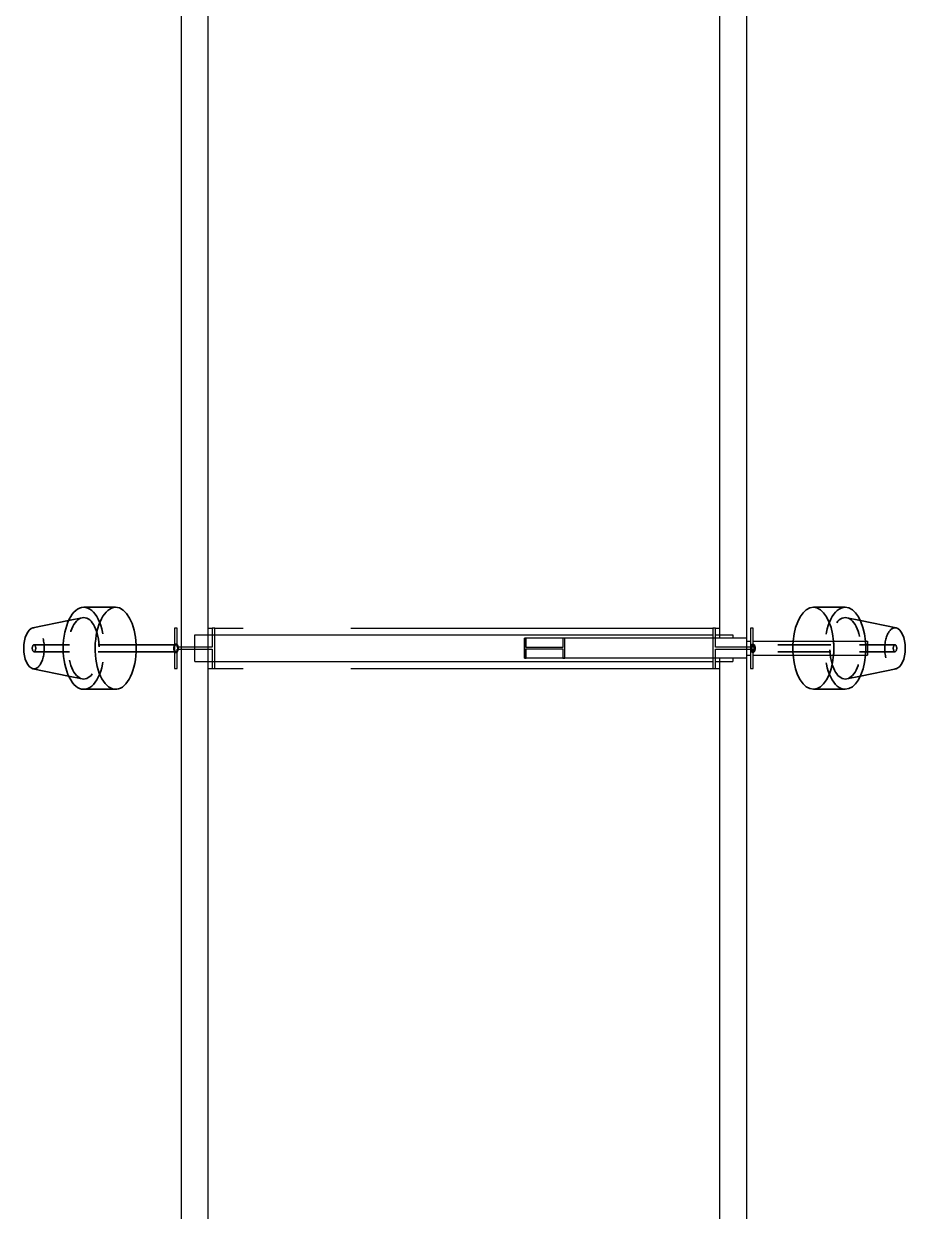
# Model space of a CAD drawing. Header units: inches. Extents: x 517790 to 538444, y 301815 to 302461.
# Drawn here: x 517884.938 to 517888.031, y 302329.763 to 302333.928 of the extents above; entities that cross this region are included whole.
import ezdxf

# ---------------------------------------------------------------- set-up
doc = ezdxf.new("R2010")
doc.units = ezdxf.units.IN
doc.header["$MEASUREMENT"] = 0
doc.linetypes.add('CABLE ROUTE FOR TOTAL PLANE-EMBED 1_DWG$0$HIDDEN2', pattern=[0.1875, 0.125, -0.0625])
doc.layers.add('CABLE ROUTE FOR TOTAL PLANE-EMBED 1_DWG$0$DwgTemplate', color=7, linetype='Continuous')

msp = doc.modelspace()

# ---------------------------------------------------------------- linework, layer by layer
at = {"layer": 'CABLE ROUTE FOR TOTAL PLANE-EMBED 1_DWG$0$DwgTemplate', "color": 253, "linetype": 'Continuous', "lineweight": 25}
for p, q in [((517885.4909, 302294.9102), (517885.4909, 302348.8016)), ((517885.5853, 302294.9056), (517885.5853, 302348.8016)), ((517887.3789, 302337.3664), (517887.3789, 302331.7732)), ((517887.4733, 302337.3664), (517887.4733, 302331.7732)), ((517885.4673, 302331.8086), (517885.4673, 302331.667)), ((517885.4767, 302331.8086), (517885.4673, 302331.8086)), ((517885.4767, 302331.7411), (517885.4767, 302331.8086)), ((517885.5853, 302331.8086), (517885.5995, 302331.8086)), ((517885.6089, 302331.8086), (517885.5995, 302331.8086)), ((517885.5995, 302331.8086), (517885.5995, 302331.7411)), ((517885.6089, 302331.667), (517885.6089, 302331.8086)), ((517885.6089, 302331.8086), (517885.708, 302331.8086)), ((517886.0856, 302331.8086), (517887.3553, 302331.8086)), ((517887.3553, 302331.8086), (517887.3553, 302331.667)), ((517887.3647, 302331.8086), (517887.3553, 302331.8086)), ((517887.3647, 302331.8086), (517887.3789, 302331.8086)), ((517887.3647, 302331.7411), (517887.3647, 302331.8086)), ((517887.4969, 302331.8086), (517887.4875, 302331.8086)), ((517887.4875, 302331.8086), (517887.4875, 302331.7411)), ((517887.4969, 302331.667), (517887.4969, 302331.8086)), ((517887.4969, 302331.667), (517887.4969, 302331.8086)), ((517885.5381, 302331.785), (517887.3553, 302331.785)), ((517885.5381, 302331.6906), (517885.5381, 302331.785)), ((517886.6945, 302331.7732), (517886.6945, 302331.7024)), ((517886.7011, 302331.7732), (517886.6945, 302331.7732)), ((517887.4733, 302331.7732), (517886.6945, 302331.7732)), ((517886.6945, 302331.7024), (517886.6945, 302331.7732)), ((517886.7011, 302331.7402), (517886.7011, 302331.7732)), ((517886.8295, 302331.7732), (517886.8295, 302331.7402)), ((517886.8361, 302331.7732), (517886.8295, 302331.7732)), ((517886.8361, 302331.7024), (517886.8361, 302331.7732)), ((517887.3647, 302331.785), (517887.4261, 302331.785)), ((517887.4261, 302331.785), (517887.4261, 302331.7732)), ((517887.4733, 302331.7732), (517887.4733, 302331.7024)), ((517887.4733, 302331.7628), (517887.4875, 302331.7628)), ((517887.4969, 302331.7628), (517887.8981, 302331.7628)), ((517887.8981, 302331.7628), (517887.8981, 302331.7128)), ((517885.5995, 302331.7411), (517885.4767, 302331.7411)), ((517885.4767, 302331.7345), (517885.5995, 302331.7345)), ((517885.4767, 302331.667), (517885.4767, 302331.7345)), ((517885.5995, 302331.7345), (517885.5995, 302331.667)), ((517886.8295, 302331.7402), (517886.7011, 302331.7402)), ((517886.7011, 302331.7355), (517886.8295, 302331.7355)), ((517886.7011, 302331.7024), (517886.7011, 302331.7355)), ((517886.8295, 302331.7355), (517886.8295, 302331.7024)), ((517887.4875, 302331.7411), (517887.3647, 302331.7411)), ((517887.3647, 302331.7345), (517887.4875, 302331.7345)), ((517887.3647, 302331.667), (517887.3647, 302331.7345)), ((517887.4733, 302331.7128), (517887.4875, 302331.7128)), ((517887.4875, 302331.7345), (517887.4875, 302331.667)), ((517887.4969, 302331.7128), (517887.8981, 302331.7128)), ((517885.4673, 302331.667), (517885.4767, 302331.667)), ((517885.5381, 302331.6906), (517887.3553, 302331.6906)), ((517885.5853, 302331.667), (517885.5995, 302331.667)), ((517885.5995, 302331.667), (517885.6089, 302331.667)), ((517885.6089, 302331.667), (517885.708, 302331.667)), ((517886.0856, 302331.667), (517887.3553, 302331.667)), ((517886.6945, 302331.7024), (517886.7011, 302331.7024)), ((517887.4733, 302331.7024), (517886.6945, 302331.7024)), ((517886.8295, 302331.7024), (517886.8361, 302331.7024)), ((517887.3553, 302331.667), (517887.3647, 302331.667)), ((517887.3647, 302331.6906), (517887.4261, 302331.6906)), ((517887.3647, 302331.667), (517887.3789, 302331.667)), ((517887.3789, 302331.7024), (517887.3789, 302326.1093)), ((517887.4261, 302331.7024), (517887.4261, 302331.6906)), ((517887.4733, 302331.7024), (517887.4733, 302326.1093)), ((517887.4875, 302331.667), (517887.4969, 302331.667))]:
    msp.add_line(p, q, dxfattribs=at)
at = {"layer": 'CABLE ROUTE FOR TOTAL PLANE-EMBED 1_DWG$0$DwgTemplate', "color": 253, "linetype": 'Continuous', "lineweight": 35}
for p, q in [((517885.1483, 302331.8813), (517885.2604, 302331.8813)), ((517887.8204, 302331.8813), (517887.7083, 302331.8813)), ((517884.9701, 302331.809), (517885.0954, 302331.835)), ((517887.9986, 302331.809), (517887.8733, 302331.835)), ((517885.2604, 302331.7495), (517885.4673, 302331.7495)), ((517885.2604, 302331.7255), (517885.4673, 302331.7255)), ((517884.9701, 302331.6659), (517885.0954, 302331.64)), ((517887.9986, 302331.6659), (517887.8733, 302331.64)), ((517885.1483, 302331.5936), (517885.2604, 302331.5936)), ((517887.8204, 302331.5936), (517887.7083, 302331.5936))]:
    msp.add_line(p, q, dxfattribs=at)
at = {"layer": 'CABLE ROUTE FOR TOTAL PLANE-EMBED 1_DWG$0$DwgTemplate', "color": 253, "linetype": 'CABLE ROUTE FOR TOTAL PLANE-EMBED 1_DWG$0$HIDDEN2', "lineweight": 35}
for p, q in [((517885.0954, 302331.835), (517885.1427, 302331.8448)), ((517887.8733, 302331.835), (517887.826, 302331.8448)), ((517884.9739, 302331.7495), (517885.2604, 302331.7495)), ((517885.4673, 302331.7495), (517885.4722, 302331.7495)), ((517887.7083, 302331.7495), (517887.4965, 302331.7495)), ((517887.9948, 302331.7495), (517887.7083, 302331.7495)), ((517884.9739, 302331.7255), (517885.2604, 302331.7255)), ((517885.4673, 302331.7255), (517885.4722, 302331.7255)), ((517887.7083, 302331.7255), (517887.4965, 302331.7255)), ((517887.9948, 302331.7255), (517887.7083, 302331.7255)), ((517885.0954, 302331.64), (517885.1427, 302331.6302)), ((517887.8733, 302331.64), (517887.826, 302331.6302))]:
    msp.add_line(p, q, dxfattribs=at)
at = {"layer": 'CABLE ROUTE FOR TOTAL PLANE-EMBED 1_DWG$0$DwgTemplate', "color": 253, "linetype": 'Continuous', "lineweight": 35}
for centre, major_axis, start_param, end_param in [((517885.1483, 302331.7375), (0, -0.1439), 3.141593, 6.283185), ((517885.2604, 302331.7375), (0, -0.1439), 3.141593, 7.770552), ((517885.2604, 302331.7375), (0, 0.1439), 4.795819, 6.283185), ((517887.7083, 302331.7375), (0, 0.1439), 4.88962, 7.676751), ((517887.8204, 302331.7375), (0, 0.1439), 4.88962, 6.283185), ((517884.9739, 302331.7375), (0, -0.0719), 3.244874, 6.179904), ((517887.9948, 302331.7375), (0, 0.0719), 3.244874, 6.179904), ((517885.4722, 302331.7375), (0, 0.015), 0.715341, 2.426252), ((517885.4722, 302331.7375), (0, 0.015), 0.715341, 2.426252), ((517885.4722, 302331.7375), (0, 0.015), 4.95857, 5.634715), ((517885.4722, 302331.7375), (0, 0.015), 4.95857, 5.634715), ((517885.4722, 302331.7375), (0, 0.012), 0.961138, 2.180455), ((517885.4722, 302331.7375), (0, -0.012), 1.880344, 2.286), ((517885.4722, 302331.7375), (0, -0.015), 0.64847, 1.372252), ((517885.4722, 302331.7375), (0, -0.015), 0.64847, 1.372252), ((517885.4722, 302331.7375), (0, -0.012), 0.855593, 1.321674), ((517887.7083, 302331.7375), (0, -0.1439), 4.884705, 6.283185), ((517887.7083, 302331.7375), (0, -0.1439), 0, 1.39848), ((517887.8204, 302331.7375), (0, -0.1439), 0, 1.39848)]:
    msp.add_ellipse(centre, major_axis=major_axis, ratio=0.5, start_param=start_param, end_param=end_param, dxfattribs=at)
at = {"layer": 'CABLE ROUTE FOR TOTAL PLANE-EMBED 1_DWG$0$DwgTemplate', "color": 253, "linetype": 'CABLE ROUTE FOR TOTAL PLANE-EMBED 1_DWG$0$HIDDEN2', "lineweight": 35}
for centre, major_axis, start_param, end_param in [((517885.1483, 302331.7375), (0, 0.1439), 3.141593, 6.283185), ((517887.8204, 302331.7375), (0, -0.1439), 3.141593, 6.283185), ((517884.9739, 302331.7375), (0, 0.0719), 3.038311, 6.283185), ((517884.9739, 302331.7375), (0, 0.0719), 0, 0.103282), ((517887.9948, 302331.7375), (0, -0.0719), 3.038311, 6.283185), ((517885.2604, 302331.7375), (0, -0.1439), 1.487366, 1.654226), ((517885.4722, 302331.7375), (0, 0.015), 0, 0.715341), ((517885.4722, 302331.7375), (0, 0.015), 0, 0.715341), ((517885.4722, 302331.7375), (0, 0.012), 0, 0.961138), ((517885.4722, 302331.7375), (0, 0.015), 5.634715, 6.283185), ((517885.4722, 302331.7375), (0, 0.015), 5.634715, 6.283185), ((517885.4722, 302331.7375), (0, 0.012), 5.427593, 6.283185), ((517887.7083, 302331.7375), (0, 0.1439), 1.487366, 1.654226), ((517887.7083, 302331.7375), (0, 0.1439), 1.393566, 1.487366), ((517887.7083, 302331.7375), (0, -0.1439), 1.39848, 1.748027), ((517887.8204, 302331.7375), (0, -0.1439), 1.39848, 1.748027), ((517885.4722, 302331.7375), (0, -0.012), 5.322048, 7.138778), ((517885.4722, 302331.7375), (0, -0.015), 5.567844, 6.931655), ((517885.4722, 302331.7375), (0, -0.015), 5.567844, 6.931655), ((517885.4722, 302331.7375), (0, -0.012), 1.321674, 1.880344), ((517885.4722, 302331.7375), (0, 0.015), 4.513845, 4.95857), ((517885.4722, 302331.7375), (0, 0.015), 4.513845, 4.95857), ((517887.7083, 302331.7375), (0, 0.1439), 1.654226, 1.743113), ((517887.9948, 302331.7375), (0, -0.0719), 0, 0.103282)]:
    msp.add_ellipse(centre, major_axis=major_axis, ratio=0.5, start_param=start_param, end_param=end_param, dxfattribs=at)
for centre, major_axis in [((517885.1483, 302331.7375), (0, 0.1079)), ((517887.8204, 302331.7375), (0, -0.1079)), ((517884.9739, 302331.7375), (0, 0.012)), ((517887.4965, 302331.7375), (0, 0.015)), ((517887.4965, 302331.7375), (0, 0.015)), ((517887.4965, 302331.7375), (0, -0.012)), ((517887.9948, 302331.7375), (0, -0.012))]:
    msp.add_ellipse(centre, major_axis=major_axis, ratio=0.5, dxfattribs=at)

doc.saveas('drawing.dxf')
